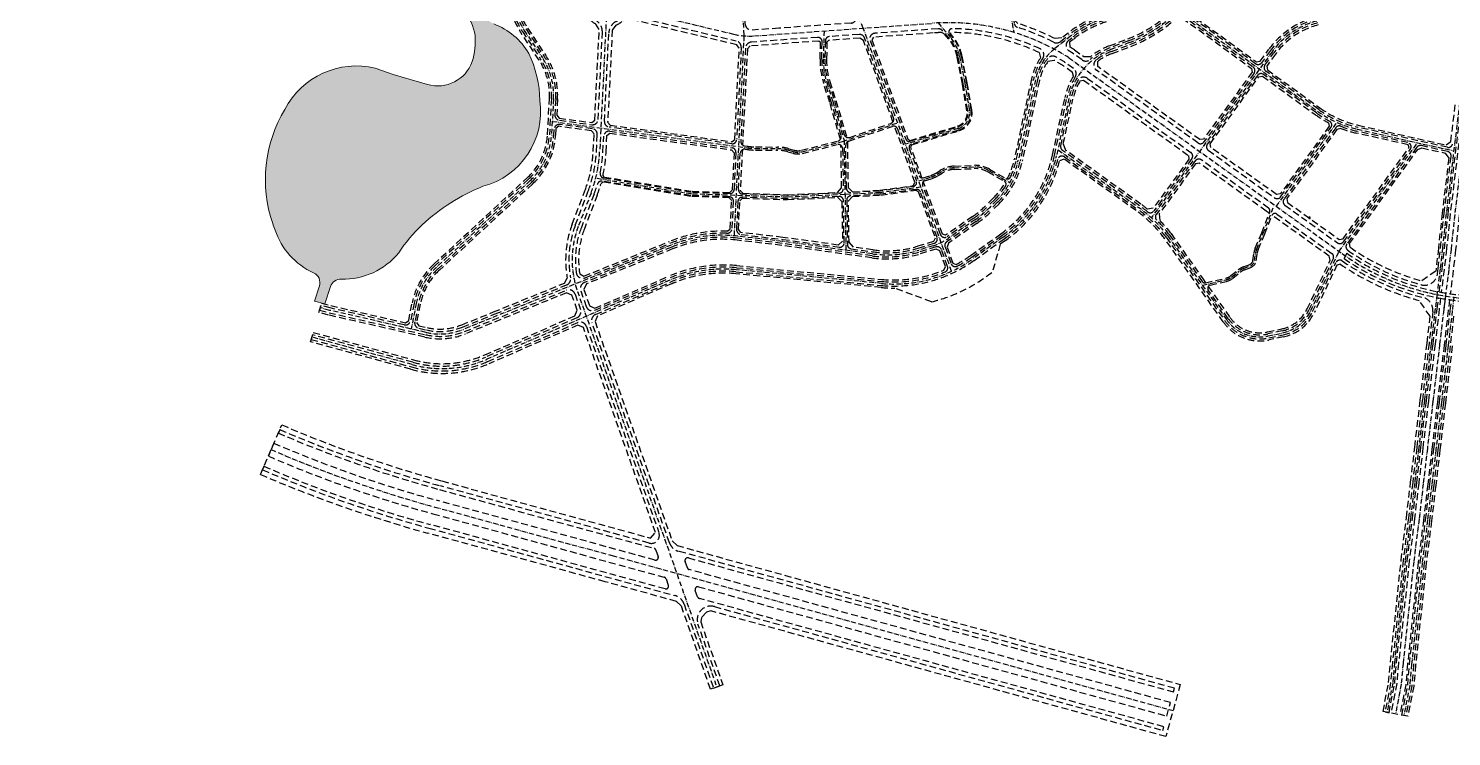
# Model space of a CAD drawing. Header units: metres. Extents: x 563371 to 571261, y 2062953 to 2068466.
# Drawn here: x 566803 to 569435, y 2062953 to 2064263 of the extents above; entities that cross this region are included whole.
import ezdxf

# ---------------------------------------------------------------- set-up
doc = ezdxf.new("R2010")
doc.units = ezdxf.units.M
doc.linetypes.add('ACAD_ISO10W100', pattern=[18.5, 12, -3, 0.5, -3])
doc.linetypes.add('HIDDEN', pattern=[0.375, 0.25, -0.125])
doc.layers.get('0').update_dxf_attribs({"linetype": 'CONTINUOUS'})
doc.layers.add('datMatNc', color=150, linetype='CONTINUOUS', lineweight=13)
for name, color, linetype in [('hacth sdd', 8, 'CONTINUOUS'), ('LogDg phu', 7, 'CONTINUOUS'), ('Luoi', 1, 'CONTINUOUS'), ('TimDg', 222, 'CONTINUOUS'), ('ViaHeSphu', 32, 'CONTINUOUS')]:
    doc.layers.add(name, color=color, linetype=linetype)

# ---------------------------------------------------------------- blocks, each defined once
blk = doc.blocks.new('A$C3A1F6BF5')
at = {"linetype": 'Continuous', "ltscale": 10}
h = blk.add_hatch(dxfattribs=at)
h.set_pattern_fill('ANGLE', color=1, scale=0.02, style=0)
h.set_pattern_definition([(0, (5779.488969955226, -3792.413134359585), (0, 0.1397), [0.1016, -0.0381]), (90, (5779.488969955226, -3792.413134359585), (-0.1397, 0), [0.1016, -0.0381])])
h.paths.add_polyline_path([(1.575739006136245, -7.138833098e-07), (1.575739006136245, 1.457161394760078), (1.134932063e-06, 1.457161394760078), (1.134932063e-06, -7.138833098e-07)])
h.paths.add_polyline_path([(0.7245893544835817, 0.7285803404383842, -1), (0.8511507865847271, 0.7285803404383842, -1)], flags=16)
at = {"color": 1}
blk.add_lwpolyline([(1.134932063e-06, 1.457161394760078), (1.134932063e-06, -7.138833098e-07), (1.575739006136245, -7.138833098e-07), (1.575739006136245, 1.457161394760078)], close=True, dxfattribs=at)
at = {"color": 1, "linetype": 'Continuous', "ltscale": 10}
blk.add_circle((0.7878700705341544, 0.7285803404383842), 0.0632807160505728, dxfattribs=at)

msp = doc.modelspace()

# ---------------------------------------------------------------- hatches: boundary and pattern name
at = {"layer": 'hacth sdd'}
h = msp.add_hatch(dxfattribs=at)
h.set_pattern_fill('DASH', color=152, scale=0.5, style=0)
h.set_pattern_definition([(0, (0, 0), (1.5875, 1.5875), [1.5875, -1.5875])])
edge = h.paths.add_edge_path()
edge.add_arc((567409.439482877, 2064045.328761848), 148.5659409522286, 76.35179976346518, 152.7003840690624, ccw=False)
edge.add_line((567444.4950569529, 2064189.699622957), (567477.867174167, 2064177.959347559))
edge.add_line((567477.867174167, 2064177.959347559), (567540.9713856919, 2064159.622732107))
edge.add_arc((567559.9020532921, 2064224.997179553), 68.06018332867325, 253.8504168210014, 340.1410020687476)
edge.add_arc((567488.9586473359, 2064240.859990865), 140.4736999447239, 343.8881606613551, 363.9045468873496)
edge.add_arc((567545.5678099853, 2064239.116065908), 84.30053637577922, 7.70980706688391, 42.30183227612697)
edge.add_line((567607.9172936274, 2064295.853375703), (567546.7788459896, 2064366.386800929))
edge.add_arc((567539.2224577861, 2064359.836915638), 10.00000000062251, 40.9187801760177, 71.1832918045184)
edge.add_line((567542.4478751541, 2064369.302468068), (567229.984379754, 2064475.775406866))
edge.add_line((567229.984379754, 2064475.775406866), (567235.4104146592, 2064484.491091808))
edge.add_line((567235.4104146592, 2064484.491091808), (567556.0925156688, 2064375.217636774))
edge.add_arc((567552.8670983035, 2064365.752084344), 9.999999999186048, 43.03295591236781, 71.18329181774891, ccw=False)
edge.add_line((567560.1767113288, 2064372.576273483), (567623.2950252508, 2064304.968175263))
edge.add_arc((567731.5390515508, 2064395.335912226), 141.0074363763486, 219.8568832772078, 241.3467075162383)
edge.add_arc((567619.0922438592, 2064152.8826137), 126.8974977788511, 30.486607752572297, 69.31085971670842, ccw=False)
edge.add_arc((567534.5939523826, 2064125.388527615), 214.521277917157, 1.1773634486812057, 25.35807071409431, ccw=False)
edge.add_arc((567606.9511447549, 2064109.880586047), 143.5074604831693, -75.14867476411041, 7.977189961455679, ccw=False)
edge.add_arc((567775.1970408432, 2063639.992963159), 356.312927559991, 111.6511517485188, 133.1763741897588)
edge.add_arc((567726.6457406215, 2063691.737588033), 285.3570613012404, 133.1763741899961, 146.7714060176707)
edge.add_arc((567385.2216758681, 2063931.842116379), 132.5291037827885, 268.3869494716492, 320.815577192592, ccw=False)
edge.add_arc((567380.9281455987, 2063779.373453702), 19.99999999942256, 88.38712393226747, 161.948496993472)
edge.add_line((567361.9125784466, 2063785.570889128), (567351.4476648566, 2063753.461435227))
edge.add_line((567351.4476648566, 2063753.461435227), (567332.1915393996, 2063758.920766538))
edge.add_line((567332.1915393996, 2063758.920766538), (567341.2538583825, 2063786.72664483))
edge.add_arc((567322.2382912299, 2063792.924080256), 19.9999999998844, 341.9484969925137, 425.6109726984901)
edge.add_arc((567385.2216758685, 2063931.842116379), 132.529103783184, 198.2797114627122, 245.6111914585301, ccw=False)
edge.add_arc((567491.7679007688, 2063983.816224028), 250.507816456058, 199.0395119997098, 201.9262143987718, ccw=False)
edge.add_arc((567491.767900788, 2063983.816224025), 250.507816473157, 148.8316699562525, 199.0395119975718, ccw=False)

# ---------------------------------------------------------------- linework, layer by layer
at = {"layer": 'datMatNc', "linetype": 'Continuous'}
msp.add_lwpolyline([(567663.9248170749, 2064271.596620125, -0.171042043311651), (567728.4458793751, 2064217.262403557, -0.105901495999473), (567749.0699404447, 2064129.79638696, -0.3794942581787468), (567643.733790257, 2063971.167110839, 0.09419864720225449), (567531.3911819159, 2063899.834463884, 0.05938919283771991), (567487.9471433682, 2063848.107764549, -0.2328389696996911), (567381.4910712022, 2063799.365530001, 0.3324685421918747), (567361.9125784466, 2063785.570889128), (567351.4476648566, 2063753.461435227), (567332.1915393996, 2063758.920766538), (567341.2538583825, 2063786.72664483, 0.38217525221227), (567330.4968915795, 2063811.139335409, -0.2095096838573932), (567259.3804408102, 2063890.273535593, -0.01259628148562091), (567254.9644064361, 2063902.095534008, -0.222646308129913), (567277.4207708054, 2064113.467579522, -0.3460298224271914), (567444.4950569529, 2064189.699622957), (567477.867174167, 2064177.959347559), (567540.9713856919, 2064159.622732107, 0.3953758625944973), (567623.9147974994, 2064201.876687911, 0.08756070964333275), (567629.1062907029, 2064250.425472286, 0.1520929217242332), (567607.9172936274, 2064295.853375703)], format="xyb", dxfattribs=at)
at = {"layer": 'LogDg phu', "linetype": 'HIDDEN', "ltscale": 50}
for points in [[(568124.5517702826, 2064500.136167859, 0.1126517687590185), (568237.7240264949, 2064496.150805216, -0.3574725224627673), (568251.0943570317, 2064488.89032931), (568268.757047024, 2064445.513200258), (568277.7016103847, 2064423.546587053), (568292.0362701783, 2064388.342640878), (568333.2946570241, 2064287.017736718, -0.5100164278055593), (568324.7421341796, 2064273.271676078), (568213.0306860502, 2064265.330143473), (568190.8209022736, 2064263.751256753), (568141.5342059807, 2064260.24748062, -0.4161700683870292), (568128.7080716714, 2064271.446264145), (568124.2635228494, 2064340.47843208), (568122.8494265091, 2064362.44199688), (568114.5150718996, 2064491.890134383, -0.5125818653976186), (568124.5517702927, 2064500.136167857)], [(567696.1910948097, 2064314.0871428, 0.1182637780138155), (567716.7542810475, 2064257.526784261), (567750.3159753281, 2064206.760376808, -0.1612753014736324), (567770.1933281597, 2064133.32452829), (567766.4742240764, 2064066.327757155, -0.194580537959424), (567727.8392411614, 2063984.222129992), (567555.2530941562, 2063824.526090134, 0.1582410904385305), (567516.34570712, 2063755.016573679), (567509.8900405753, 2063722.572374841, -0.4225308079342701), (567497.853923874, 2063714.77533935), (567361.3205208088, 2063745.985010838), (567344.0987715119, 2063750.86757329), (567341.6439210448, 2063742.208837289), (567359.0888402696, 2063737.263003613), (567537.361360447, 2063696.512339929, 0.1537583307204638), (567609.5273392772, 2063702.327144399), (567798.1196230582, 2063778.865018591, -0.4281684414986346), (567813.9527725921, 2063771.726391516), (567824.0354738234, 2063743.051645125, -0.3938343611780596), (567817.4783727478, 2063728.057018126), (567649.032920091, 2063655.20621789, -0.1703429515990829), (567513.9603407057, 2063645.633880425), (567328.6197230186, 2063696.26995266), (567326.164760257, 2063687.610820569), (567511.5884200135, 2063636.952060786, 0.170342951599138), (567652.605513895, 2063646.945674717), (567818.924954908, 2063718.876998369, -0.4348907271138535), (567835.0089727953, 2063711.843510239), (567969.1340523793, 2063330.397848662, -0.6050621372813725), (567951.0168417208, 2063310.956080458), (567565.3303013468, 2063416.709160621, -0.03490033887283163), (567268.04639786, 2063520.997053915), (567265.2743647915, 2063514.569314603, 0.03490033887283052), (567563.4792626943, 2063409.95833431), (567960.1614114727, 2063301.190320164, -0.2460576781075077), (567963.5561408213, 2063298.026871958), (567967.7929389375, 2063285.977609693, -0.6050621372693946), (567961.7538687177, 2063279.497020292), (567558.0583639924, 2063390.188057194, -0.03490033887282985), (567257.1562673482, 2063495.745221163), (567246.8601441119, 2063471.870761037, 0.03490033887283074), (567551.1830776422, 2063365.11355944), (567978.9243745574, 2063247.829301561, -0.2460576781158902), (567982.319103906, 2063244.665853355), (567986.5559020215, 2063232.61659109, -0.6050621372788754), (567980.5168318019, 2063226.136001689), (567545.762178943, 2063345.343282324, -0.03490033887283008), (567238.7420466623, 2063453.046667599), (567235.9700136014, 2063446.618928284, 0.03490033887282785), (567543.9111402464, 2063338.592456024), (567998.6870334884, 2063213.895463883, -0.2460576781071912), (568015.6606802309, 2063198.078222855), (568070.3015161109, 2063042.682156317), (568081.622075593, 2063046.662725752), (568041.3920435647, 2063161.075117751, -0.6057441523198289), (568071.6355140297, 2063193.464819038), (568900.9138219346, 2062964.300382817), (568902.7783339669, 2062971.04750034), (568043.9979620167, 2063208.364596303, -0.2455284343507681), (568040.612856542, 2063211.525395365), (568036.3701837681, 2063223.591364891, -0.6057441523229545), (568042.4188778611, 2063230.069305149), (568908.2386906336, 2062990.806915945), (568915.1640210404, 2063015.867638176), (568025.2089825905, 2063261.799604206, -0.2455284343526483), (568021.8238771157, 2063264.960403269), (568017.5812043423, 2063277.026372794, -0.6057441523146813), (568023.6298984354, 2063283.504313051), (568920.6243777071, 2063035.627053781), (568922.4888897225, 2063042.374171243), (568005.385177357, 2063295.808456341, -0.2455284343791106), (567988.4596499801, 2063311.612451652), (567845.2419260679, 2063718.917182554, -0.3938343611961237), (567851.7990271447, 2063733.911809552), (567990.7109015343, 2063793.989662948, -0.1264325150687229), (568111.61933005, 2063813.130657695), (568380.4521574876, 2063787.736042232, 0.1809899403731771), (568552.1710605883, 2063834.138552459), (568607.9078633706, 2063874.100076154, 0.180157265113955), (568706.7812416861, 2064021.043700236, -0.5324125615979733), (568719.2208880085, 2064025.676720032), (568853.8378658354, 2063929.174354136, -0.07609592180868054), (568907.1382890356, 2063877.090430141), (569015.8432554407, 2063722.312854559, 0.301474966895483), (569096.9135253604, 2063690.598903374), (569123.6060152423, 2063696.364418109, 0.2325209985305559), (569178.0866007659, 2063739.496067874), (569221.1601613133, 2063829.996708547, -0.4620198372561166), (569232.9314739243, 2063833.140310816, 0.08968613654491049), (569382.3472011879, 2063765.382318007, -0.3765396804222741), (569400.3198604889, 2063739.319260946), (569393.4576937751, 2063680.702959771), (569380.9839878546, 2063575.176228256, 0.0002467480823824017), (569380.981662551, 2063575.156472697), (569370.789370989, 2063488.194170894), (569363.1216981724, 2063422.952302321), (569355.3521527672, 2063357.505686955), (569345.5310414996, 2063278.694128874), (569325.7979322423, 2063090.013712004), (569322.4173810559, 2063052.404004164), (569312.066731716, 2062998.441855571), (569319.432454769, 2062997.02901308), (569329.85371109, 2063051.359264609), (569333.2629284114, 2063089.287892322), (569352.9826456434, 2063277.840259786), (569362.7972846008, 2063356.599879464), (569370.5699183026, 2063422.072509036), (569378.2383831625, 2063487.321120132), (569388.4306748357, 2063574.28342288, -0.0002467480828625731), (569388.4321347058, 2063574.295825801), (569400.9063334236, 2063679.82672635), (569408.4700225638, 2063744.435398675), (569410.9968749596, 2063764.719406088, -0.1050355789255429), (569236.269660452, 2063837.519059696), (569241.5186790989, 2063847.263829314, 0.1053410633673267), (569412.3593170285, 2063775.656247934), (569417.6295446265, 2063817.962373864), (569421.945191527, 2063855.682891758), (569428.7628197159, 2063920.171462036), (569453.7132098115, 2064125.975693408)], [(568949.2288588207, 2064326.158104202, -0.1457533219696797), (568837.6651394179, 2064240.62202667), (568803.6509098707, 2064227.63861094, 0.08447603776881904), (568766.4501346237, 2064205.682420639, -0.3435576880028408), (568751.7120493386, 2064205.094176408), (568733.5528712055, 2064218.111878047, 0.003912658851236044), (568727.9067618423, 2064221.652925331, -0.5213093364493537), (568726.7786343528, 2064241.29626776), (568732.755632327, 2064246.003082901, -0.0909604640198081), (568795.3853137934, 2064279.059342798)], [(569185.1639867027, 2064280.721517664, 0.1724374959165747), (569100.2030562342, 2064222.51570051), (569083.7103994035, 2064199.830434565, -0.4140978089252726), (569072.5379859757, 2064198.062218053), (568942.6388492968, 2064292.423120673, -0.4401300685051574)], [(568511.4759443915, 2064262.913659899, 0.6465788739183198), (568506.8129644439, 2064253.013856171), (568510.808303143, 2064248.344249068, -0.1301349856154875), (568528.1360109157, 2064212.374356053), (568537.7471823532, 2064162.428515312), (568546.2425284383, 2064112.376009976, -0.3787678443396496), (568523.1645900165, 2064075.237966441), (568435.9820947133, 2064049.160510827, 0.4311717797736183), (568432.0615615245, 2064041.36495262), (568450.5055067429, 2063990.552702254, 0.4019812738543643), (568457.9543606964, 2063986.879076333), (568471.6761012857, 2063991.217853398, 0.0620029223094082), (568482.2304594732, 2063996.059542572), (568489.5689091698, 2064000.598706115, -0.1290751188773424), (568515.3043351342, 2064008.481099589), (568551.9515164089, 2064009.965487956, -0.1407863282307021), (568580.3844898172, 2064003.030019128), (568610.9246350947, 2063985.585011083, 0.4376639291355856), (568619.3301901944, 2063988.241538043, 0.0575786166144532), (568630.0360716883, 2064020.060965636), (568661.717582733, 2064169.044949098, -0.1030726165613599), (568678.7808175918, 2064207.778546405, 0.4701150434846121), (568674.0557555462, 2064225.645367065, 0.1043802240814016), (568511.4759444033, 2064262.913659586)], [(569436.9677738571, 2064050.167334809, -0.4438603198259444), (569427.2738861659, 2064043.324363565), (569261.7410937245, 2064080.478796261, -0.1022142178291046), (569189.3809922242, 2064113.185506657), (569091.5510243836, 2064184.250829374, -0.4143293252986232), (569089.7821088925, 2064195.427659271), (569106.26930417, 2064218.105412976, -0.1724374959162263), (569187.0857990041, 2064273.471921976)], [(568276.6066746162, 2064162.461546236, -0.0840475178965197), (568270.2014613365, 2064206.734075518), (568270.9673559279, 2064238.612430619, 0.442317578049204), (568262.4023779393, 2064246.784440786), (568140.3553311349, 2064238.108153639, 0.3793276370500764), (568129.2210111363, 2064226.733181131), (568120.6638802703, 2064054.312224518, 0.3893017981720512), (568127.574269276, 2064045.98888302), (568132.4066558216, 2064045.330622122, 0.0313210640641946), (568147.6359501082, 2064044.220523082), (568188.7038734242, 2064043.803997761, -0.0673851097983944), (568209.4142413168, 2064040.785929229), (568218.8884708363, 2064038.069002846, 0.1331544665534083), (568233.0171336964, 2064037.863783612), (568300.330987911, 2064055.06815037, 0.4238765176455111), (568306.031532165, 2064065.053713084), (568287.9171445635, 2064127.319574756), (568276.606674619, 2064162.461546227)], [(568282.3181430944, 2064164.299786651), (568293.6546028862, 2064129.07706394), (568311.6835634729, 2064067.104846569, 0.4272525342070967), (568321.9378945972, 2064061.764552605), (568398.0724468968, 2064087.6230492, 0.4203117511887166), (568403.019581475, 2064097.92765677), (568349.3857123198, 2064245.686585532, 0.3351596801616457), (568339.2766975646, 2064252.249412604), (568284.4463769599, 2064248.351541919, 0.3866571623602379), (568277.0159707619, 2064240.563829443), (568276.1997304067, 2064206.589963887, 0.0840475178965197), (568282.3181430919, 2064164.299786659)], [(568324.4479943563, 2063959.548174568, -0.424705826430566), (568316.0308649922, 2063967.404332526), (568314.7066022978, 2064047.106897874, -0.325847294647486), (568320.1327069551, 2064054.814807895), (568400.4348835687, 2064082.08880502, -0.408141556476839), (568410.5276008084, 2064077.243396778), (568445.310809231, 2063981.417201571, -0.4771652322379742), (568438.892456551, 2063970.763806326), (568378.6136010257, 2063962.383785308), (568324.4479943559, 2063959.548174568)], [(569230.1180939472, 2064082.363687031, 0.3424490581265975), (569220.7055788786, 2064079.60607015), (569125.0776700809, 2063947.323367758, 0.4153791427166592), (569126.8999914934, 2063936.134609361), (569223.8670612233, 2063866.622191285, 0.4130489418978068), (569235.0114001527, 2063868.437278066), (569358.7387076301, 2064039.590059701, 0.538516541389442), (569354.0074152825, 2064052.08268589), (569260.0985582676, 2064073.160867779, -0.0385370539073484), (569230.1180939425, 2064082.363687032)], [(568207.7602851139, 2064035.018396924), (568217.2345146327, 2064032.301470542, 0.1331544665534083), (568234.5028803506, 2064032.050647033), (568298.8294498478, 2064048.49151061, -0.4844156622562151), (568308.8093413753, 2064040.873563954), (568310.0435744745, 2063966.589553178, -0.4057182846568005), (568302.4101918958, 2063958.465005428), (568206.7982236143, 2063954.092006663), (568123.9681266978, 2063956.833050224, -0.4190570447917587), (568116.242554861, 2063965.225219716), (568119.5693519267, 2064032.258147233, -0.4395720228862801), (568128.6392947098, 2064039.788396101), (568131.5968231522, 2064039.385525736, 0.0313210640595202), (568147.5750991225, 2064038.22083166), (568188.6430224442, 2064037.804306338, -0.0673851097983944), (568207.7602851196, 2064035.018396923)], [(569243.0507969115, 2063852.900874719, 0.0860700581588942), (569378.8172428879, 2063789.059229084, 0.4570166868971705), (569408.9845863845, 2063809.236710251), (569410.1824259579, 2063818.852225122), (569414.4901409392, 2063856.5034148), (569421.3104221321, 2063921.017080085), (569434.1252494107, 2064026.720664999, 0.3851755412503294), (569427.935437368, 2064035.489274516), (569378.95662975, 2064046.482744658, 0.2999535241875202), (569370.7212617557, 2064043.363790085), (569241.15871282, 2063864.139081341, 0.418515893263252), (569243.05079693, 2063852.900874716)], [(568577.5889545593, 2063934.304952837, -0.0435897552003494), (568551.3873464074, 2063912.398160274), (568502.0721439103, 2063877.986877154, -0.4929103525564357), (568489.9742885007, 2063881.817960495), (568456.6525122783, 2063973.617974864, -0.4265525776257674), (568460.4835471881, 2063981.386000282), (568473.4850108064, 2063985.497027727, 0.0620029223342549), (568485.3867338703, 2063990.956804882), (568492.7251835667, 2063995.495968425, -0.1290751188773424), (568515.5471650825, 2064002.486015468), (568552.194346357, 2064003.970403835, -0.1407863282307021), (568577.4084925872, 2063997.820082422), (568608.1858091869, 2063980.239598413, -0.4286539042147809), (568610.2675700311, 2063971.801801232, -0.05487407754108401), (568590.2010299384, 2063946.868858466), (568577.5889545499, 2063934.304952828)]]:
    msp.add_lwpolyline(points, format="xyb", dxfattribs=at)
at = {"layer": 'LogDg phu', "linetype": 'HIDDEN', "ltscale": 50, "elevation": 3.0256135e-09}
for points in [[(568632.045941452, 2064265.417708299, -0.042595638389307), (568699.0498481558, 2064237.924233227, 0.2934049785635131), (568711.9569434614, 2064239.170708615), (568728.1155109014, 2064251.895389169, -0.0909604640198153), (568793.1386833797, 2064286.214945623), (568803.1518393521, 2064289.358756326, 0.4688040093822401), (568847.6981588525, 2064397.787160389), (568815.6253651937, 2064458.361850537, 0.3306905127239666), (568807.0158454922, 2064462.468891826), (568605.064677256, 2064422.868325369, 0.4142135623665339), (568598.7535858435, 2064413.478430524), (568626.5919695662, 2064271.510912983, 0.2748552457491418), (568632.0459413478, 2064265.417707972)], [(567704.1398282414, 2064314.99137553, 0.1182637780474158), (567723.4277781249, 2064261.938636112), (567756.9894724038, 2064211.172228662, -0.1612753014692465), (567778.1810303831, 2064132.881117429), (567776.5692277516, 2064103.845745043, 0.3909915685067091), (567785.2041344199, 2064093.382987489), (567845.1462302014, 2064085.217759526, 0.4395720229050724), (567856.4836586801, 2064094.630570609), (567864.4845912796, 2064255.844472274, 0.2679491924267486), (567853.0731420203, 2064278.088096655, -0.1548451714326683), (567838.8209505696, 2064295.343831903, 0.2424061696295776), (567821.4886795743, 2064310.303308185), (567715.274800479, 2064335.892093392, 0.5207633259302888), (567702.9967207868, 2064325.039957354), (567704.1398282432, 2064314.991375518)], [(567897.392733067, 2064281.232862844, -0.2424061696268835), (567919.6359907895, 2064286.657900571), (568112.1008081929, 2064240.289752506, -0.3604943507620905), (568121.2754615536, 2064228.028718863), (568112.8133461332, 2064057.52226525, -0.4395720228857356), (568103.7434033502, 2064049.992016383), (567876.9704694008, 2064080.882706431, -0.3893017981580232), (567868.3324831435, 2064091.286883304), (567876.469840121, 2064255.249652795, -0.2679491924593307), (567890.0276592788, 2064276.254069944, 0.0602861032955903), (567897.3927330703, 2064281.232862847)], [(568522.2441079551, 2064211.240566169, 0.1301349856154875), (568506.249300782, 2064244.443544327), (568493.6577533145, 2064259.160088762, 0.237845581189893), (568485.3503086764, 2064262.633740847), (568368.3149143117, 2064254.313730536, 0.4979481703326025), (568359.6241142949, 2064240.926904304), (568425.9097777548, 2064058.312843832, 0.3974562860066725), (568433.2691334289, 2064054.611685121), (568521.4451787726, 2064080.986324901, 0.3787678443396496), (568540.3271283921, 2064111.371996882), (568531.8428176469, 2064161.359484689), (568522.2441079568, 2064211.24056616)], [(568520.898633275, 2063823.457079019, 0.0322210185015496), (568547.8009537341, 2063840.233810131), (568603.5377564866, 2063880.195333804, 0.1860575808969772), (568700.7398943529, 2064028.277981013), (568723.7228082968, 2064134.564808925, -0.0818519488972204), (568739.1102959503, 2064173.508245747, 0.3903029112300446), (568735.8070578022, 2064189.427011235), (568721.2241684633, 2064199.880992193, 0.0128941374379032), (568703.3699176015, 2064210.601391388, 0.3678833484199249), (568688.096613944, 2064207.662798274, 0.1170693051746183), (568669.053549636, 2064167.484952432), (568637.3720385903, 2064018.500968965, -0.1454585870040601), (568595.4941741887, 2063941.555420413), (568582.8820988097, 2063928.991514784, -0.0435897552003494), (568555.6791553143, 2063906.247519958), (568501.2156555861, 2063868.24384535, 0.3396651691611839), (568498.2736591777, 2063858.953562682), (568509.59124439, 2063827.774117799, 0.457346926437808), (568520.8986335958, 2063823.457078422)], [(567606.1428967415, 2063710.666541783), (567666.2524937718, 2063735.061287331), (567798.3467117861, 2063788.670111813, 0.3559510431066859), (567805.63462334, 2063801.968336056, -0.1373555889736995), (567814.4464194839, 2063899.173747891), (567837.9147240459, 2063960.884111685, 0.0786159736822154), (567853.5501365128, 2064035.521891922), (567855.1154982419, 2064067.062974004, 0.3893017981580232), (567846.4775119846, 2064077.467150877), (567786.3744697592, 2064085.654302737, 0.4378232372372239), (567775.0401208692, 2064076.300072335), (567774.4619263001, 2064065.8843463, -0.1945805379506044), (567733.2725643489, 2063978.350247914), (567560.6864173368, 2063818.654208049, 0.1582410904113171), (567524.1918915194, 2063753.455359288), (567517.5814736389, 2063720.23342773, 0.405944946066114), (567525.1608179356, 2063708.533356261), (567539.3667227975, 2063705.286080402, 0.1537597788545987), (567606.1433053197, 2063710.666707601)], [(567865.5353853543, 2064034.927072448), (567866.9643227054, 2064063.719286698, -0.4395720229050725), (567878.3017511843, 2064073.132097782), (568104.7338018437, 2064042.287842376, -0.3893017981769269), (568111.6441908494, 2064033.964500878), (568108.2327482417, 2063965.226017431, -0.4093866115814054), (568099.9779882899, 2063957.626940571), (568028.5002333381, 2063959.99230832), (567867.1233838946, 2063986.439118475, -0.4262106579064314), (567860.5818165325, 2063995.948434233, 0.0384278910925217), (567865.5353853551, 2064034.927072465)], [(568410.9328797712, 2064076.126871227, 0.0042650892808871), (568410.8733051176, 2064076.286731729)], [(568889.6298153168, 2063908.629964487, -0.0354552174816188), (568913.2057316581, 2063881.500759337), (568973.9388915754, 2063795.026961863, 0.3051319390881512), (568980.1941197623, 2063792.628155641), (569017.2722796475, 2063801.158346553, 0.1138332497949434), (569026.9732299829, 2063805.87817574), (569040.311370761, 2063816.653332897, -0.0794672346138348), (569050.1746314709, 2063822.31252268), (569061.9242945436, 2063826.766065213, 0.2758400354362716), (569067.656246027, 2063833.998111644), (569069.4311776258, 2063847.376209895, -0.0672301040230232), (569071.9661562814, 2063856.674420494), (569084.0937333517, 2063885.325247934), (569098.7827131136, 2063923.712434618, 0.3409344584903001), (569096.6747201444, 2063930.733169244), (568972.0960170651, 2064020.039434928, 0.4122597692493212), (568960.9643438472, 2064018.241819031), (568888.8108119606, 2063918.996313812, 0.3692690023197099), (568889.6298153261, 2063908.629964477)], [(567855.3886202185, 2063975.181592945, -0.0191372391269328), (567849.1310181736, 2063956.618581701), (567825.6627136121, 2063894.908217909, 0.1265448261712807), (567816.2812840547, 2063811.236485255, 0.4880689339657696), (567832.6763052465, 2063801.792946884), (567990.2321437331, 2063865.73505895, -0.1053407252746838), (568094.3529449073, 2063884.211253531, 0.4097385502501666), (568104.6834433697, 2063893.709693622), (568107.1420972617, 2063943.250066796, 0.4190570447673184), (568099.4165254248, 2063951.642236288), (568027.9133841614, 2063954.008444131), (567864.3554992151, 2063980.812687413, 0.3782212791646062), (567855.3886202236, 2063975.181592963)], [(568302.04480061, 2063952.442021224), (568206.836127159, 2063948.087467931), (568123.406663833, 2063950.848345943, 0.4093866115866714), (568115.151903881, 2063943.249269082), (568112.624995299, 2063892.333605624, 0.3948708746189881), (568121.4545347166, 2063881.905216804), (568197.9730260044, 2063872.983049481), (568302.6107079451, 2063858.514314998, 0.460078214313185), (568311.7053749015, 2063866.571817167), (568310.409210007, 2063944.583277705, 0.4227601802080071), (568302.0448006097, 2063952.442021224)], [(568364.4139306172, 2063849.968498592, 0.1089738402766571), (568448.6861715725, 2063856.698212802), (568478.3416211476, 2063865.767154338, 0.4293539329976742), (568483.5220164828, 2063876.147021754), (568452.9859155854, 2063960.272624256, 0.3539446748079138), (568444.3644164478, 2063965.466820174), (568379.1845794882, 2063956.405460285), (568323.9772413133, 2063953.515314108, 0.4037985687268275), (568316.3965787013, 2063945.39335192), (568317.7612864468, 2063863.25654572, 0.3697896320854237), (568324.6644114667, 2063855.464847783), (568364.41393062, 2063849.968498592)], [(569122.022550159, 2063703.695355179), (569095.3300602771, 2063697.929840444, -0.3014749668627153), (569021.98076845, 2063726.623415319), (568985.106617433, 2063779.125999927, -0.5324121187277933), (568988.6714100525, 2063788.421703376), (569018.6174974315, 2063795.311091718, 0.1138332497940155), (569030.7436853505, 2063801.2108782), (569044.0818261286, 2063811.986035358, -0.0794672346138378), (569052.3012100534, 2063816.702026843), (569064.0508731258, 2063821.155569377, 0.2758400354340507), (569073.6041255986, 2063833.208980095), (569075.3790571974, 2063846.587078345, -0.0672301040233837), (569077.4915394104, 2063854.335587179), (569089.66, 2063883.083), (569102.6993145108, 2063917.15906304, -0.491497207291593), (569111.798820618, 2063919.891212298), (569213.6089529281, 2063846.90696619, -0.3630639498618398), (569216.1715092638, 2063836.967005304), (569171.3145084907, 2063742.719228779, -0.2325209985519993), (569122.0225501616, 2063703.695355179)], [(568498.3825028468, 2063812.786145892, 0.4014530278472636), (568502.8464538773, 2063822.909054527), (568491.5508249939, 2063854.028010698, 0.3992335654791629), (568481.6913685104, 2063858.948678787), (568450.879481486, 2063849.526086784, -0.1089738402766571), (568363.3866453372, 2063842.539186043), (568197.024962574, 2063865.542782563), (568114.1745066509, 2063875.203266165, 0.1260630180271402), (567993.0525125235, 2063858.785561135), (567831.2656694563, 2063793.126347555, 0.4003950387642123), (567824.4577000267, 2063778.026581611), (567834.7672225076, 2063748.706765843, 0.4348907271224399), (567850.8512403951, 2063741.673277714), (567987.7337400307, 2063800.873448925, -0.1262595102510421), (568112.3246587549, 2063820.597418132), (568381.1574861804, 2063795.20280267, 0.1221367043776921), (568498.3825030389, 2063812.786145401)]]:
    msp.add_lwpolyline(points, format="xyb", dxfattribs=at)
for points in [[(569069.891497424, 2064180.822856226), (568977.151804284, 2064053.261564892, -0.4122597692424821), (568966.020131066, 2064051.463948995), (568778.3624494039, 2064185.989404485, -0.5115488348277424), (568778.301100034, 2064205.450899518, -0.0660016897043883), (568806.3254820129, 2064220.631709781), (568840.3397115581, 2064233.615125509, 0.1002452261967822), (568925.4498403468, 2064287.505077613, -0.3629103004775515), (568935.6877412611, 2064288.202566479), (569068.1225819325, 2064191.999686123, -0.4143293252740554)], [(569184.9731025666, 2064107.117516152), (569087.1356203322, 2064178.18829745, 0.4140978089437568), (569075.9632069042, 2064176.420080937), (568983.3102985057, 2064048.978159996, 0.4161700584752116), (568985.1199542065, 2064037.771930714), (569107.8004427757, 2063949.826430917, 0.4130489418978068), (569118.9447817049, 2063951.641517697), (569211.9156427264, 2064080.24870878, 0.4552036364694024), (569209.1834703941, 2064092.001577058, -0.035063652220193)], [(568858.2075615467, 2063935.269906564), (568715.3725374299, 2064037.663512352, -0.2989019263709473), (568712.2142629268, 2064045.856236311), (568731.0533863537, 2064132.979682635, -0.07586120291288799), (568744.090461872, 2064167.159922485, -0.4456527829634004), (568761.5206326348, 2064170.993817688), (568952.9961939236, 2064033.731453209, -0.4161700584855515), (568954.8058496243, 2064022.525223927), (568884.2801388293, 2063925.518748763, -0.4335265103738731), (568872.691819069, 2063924.074103983, 0.0180421484379441)], [(569447.8258521208, 2063770.417211109, -0.0201720949184064), (569412.3593170287, 2063775.656247934, -0.1053410633673541), (569241.518679099, 2063847.263829314), (569236.2696604521, 2063837.519059696, 0.1050355789255422), (569410.9968749597, 2063764.719406087, 0.0197907375001901), (569446.658551111, 2063759.479322448), (569621.880584724, 2063740.779474393), (569623.0478857296, 2063751.717363054)]]:
    msp.add_lwpolyline(points, format="xyb", close=True, dxfattribs=at)
msp.add_lwpolyline([(569438.9010194325, 2063730.886372376), (569432.4885655333, 2063676.111496641), (569420.0127350198, 2063570.566791208), (569409.8221948065, 2063483.61938513), (569402.1503716793, 2063418.342185713), (569394.3646435754, 2063352.759255697), (569384.5774472128, 2063274.219854852), (569364.9145121682, 2063086.210416869), (569361.383750435, 2063046.929568893), (569350.6631205139, 2062991.038560916), (569343.2973974607, 2062992.451403407), (569353.9474204008, 2063047.974308449), (569357.4495159991, 2063086.936236551), (569377.1258430689, 2063275.073723941), (569386.9195117418, 2063353.665063189), (569394.7021515397, 2063419.221978919), (569402.3731826055, 2063484.49243566), (569412.5645881685, 2063571.447193663), (569425.0399258848, 2063676.987730063), (569432.5947473458, 2063741.520655095), (569435.0057839788, 2063760.874965231)], dxfattribs=at)
at = {"layer": 'TimDg', "linetype": 'ACAD_ISO10W100', "ltscale": 0.75, "elevation": 3.0256135e-09}
for points in [[(568505.9896504824, 2064819.931518354), (568512.0625900389, 2064739.236196856, 0.0679081945091652), (568519.1321051465, 2064706.185588583), (568555.6303352861, 2064605.048214102, -0.0381934236663908), (568560.7162909776, 2064586.670079719), (568625.5757965365, 2064255.905798109)], [(568510.3495453928, 2063813.961701327), (568347.0552813385, 2064263.830150309), (568225.8136162782, 2064561.582947539, -0.0734979805268285), (568211.9146652934, 2064618.389794492), (568203.2620039929, 2064710.936436331, 0.1560987163167979), (568196.0918074201, 2064727.75832317), (568193.0832087187, 2064731.240113768)], [(566803.1554961894, 2064656.081977068), (567685.0255780105, 2064355.581916561, 0.0230043455598889), (567707.1069396714, 2064349.174598789), (568107.6248733317, 2064252.68280823, 0.0769972865294169), (568145.7657517053, 2064249.520539343), (568475.0604647789, 2064272.929999566, -0.1609279775912595), (568727.3868973779, 2064208.997598203), (569232.8136818934, 2063846.674202743, 0.1296282518077459), (569447.2422016178, 2063764.948266778), (569685.3651785232, 2063739.535575265)], [(567875.4303547401, 2064536.331976281), (567878.104649222, 2064409.235186033), (567859.5427609335, 2064035.224482185, -0.0786159736723757), (567843.5228711085, 2063958.75134669), (567820.0545665488, 2063897.040982902, 0.1772023395655189), (567818.5340301701, 2063776.785366473), (568075.9617958516, 2063044.672441034)], [(569016.6601467041, 2064412.793872978), (568952.2650847611, 2064323.957233456, -0.1457533219444159), (568839.0024254879, 2064237.11857609), (568804.9881959426, 2064224.135160361, 0.2535328776076914), (568727.3880973246, 2064133.772245777), (568704.4051833819, 2064027.485417871, -0.1860575808702756), (568605.7228099433, 2063877.147704989), (568549.9860071612, 2063837.186181295, -0.1809899403731052), (568380.8048218403, 2063791.46942245), (568111.9719944025, 2063816.864037913, 0.1262595102391276), (567989.2223207826, 2063797.431555936), (567650.8192169928, 2063651.075946304, -0.170342951608247), (567512.7743803526, 2063641.292970607), (567327.3922416337, 2063691.9403866)], [(568929.787492989, 2064297.123582965), (569187.1770473954, 2064110.151511404, 0.1022142178427706), (569260.9198260024, 2064076.819832019), (569438.8819935293, 2064036.875581207)], [(568274.4500835371, 2064258.668669052), (568273.2005958714, 2064206.6620197, 0.0840475179058245), (568279.4624088567, 2064163.380666439), (568290.7858737247, 2064128.198319348), (568311.5444135903, 2064056.843526677), (568314.9322729189, 2063852.940569903)], [(568485.3099412222, 2064273.531259812), (568508.5288019626, 2064246.393896698, -0.1301349856419403), (568525.1900594361, 2064211.807461107), (568534.795, 2064161.894), (568543.2848284153, 2064111.874003428, -0.3787678443040013), (568522.3048843951, 2064078.112145672), (568425.0291292712, 2064049.015660445)], [(569186.1248928537, 2064277.09671982, 0.1724374959079395), (569103.2361802035, 2064220.310556744), (568879.7496144152, 2063912.909982544)], [(568974.1756524285, 2063788.16518113), (569017.9448885394, 2063798.234719136, 0.1138332497949317), (569028.8584576667, 2063803.54452697), (569042.1965984447, 2063814.319684127, -0.0794672346138362), (569051.2379207622, 2063819.507274761), (569062.9875838346, 2063823.960817295, 0.2758400354387039), (569070.6301858128, 2063833.603545869), (569072.4051174115, 2063846.98164412, -0.0672301040224422), (569074.7288478459, 2063855.505003835), (569086.8768666759, 2063884.204123967), (569107.0219875277, 2063936.850020922)], [(569407.9876992546, 2063770.898961431), (569404.7470712085, 2063744.885204782), (569397.1820135993, 2063680.26484306), (569384.7080612801, 2063574.736027028, 0.0002467480823377), (569384.7061686895, 2063574.719947756), (569374.5138770757, 2063487.757645513), (569366.845808237, 2063422.512405676), (569359.074718684, 2063357.052783209), (569349.2568435716, 2063278.26719433), (569329.5304303268, 2063089.650802163), (569326.135546073, 2063051.881634387), (569315.7495932425, 2062997.735434325)], [(569423.6615751322, 2063768.09722928), (569420.532384955, 2063742.978026885), (569412.9731296542, 2063678.407228206), (569400.4981326046, 2063572.869573824, 0.000246748080457), (569400.4980749165, 2063572.869083712), (569390.305782884, 2063485.906777896), (569382.6360349196, 2063420.647243965), (569374.8583981714, 2063355.132471326), (569365.0542443562, 2063276.456991863), (569345.3562222052, 2063088.112064437), (569341.9005657454, 2063049.666786529), (569331.3649261148, 2062994.740208244)], [(569422.9812577472, 2063762.636062294), (569420.5323849547, 2063742.978026885), (569412.9731296541, 2063678.407228206), (569400.4981326045, 2063572.869573824, 0.000246748080457), (569400.4980749165, 2063572.869083712), (569390.305782884, 2063485.906777896), (569382.6360349195, 2063420.647243965), (569374.8583981711, 2063355.132471326), (569365.0542443561, 2063276.456991863), (569345.3562222051, 2063088.112064437), (569341.9005657453, 2063049.666786529), (569331.3649261146, 2062994.740208244)]]:
    msp.add_lwpolyline(points, format="xyb", dxfattribs=at)
at = {"layer": 'TimDg', "linetype": 'ACAD_ISO10W100', "ltscale": 0.75}
for points in [[(567660.4823195109, 2064663.377242719), (567700.1654615264, 2064314.539259159, 0.1182637780138519), (567720.0910295862, 2064259.732710187), (567753.6527238667, 2064208.966302734, -0.1612753014732871), (567774.1871792714, 2064133.102822859), (567770.4680751881, 2064066.106051725, -0.1945805379595189), (567730.5559027551, 2063981.286188953), (567557.9697557499, 2063821.590149095, 0.1582410904384785), (567520.2687993197, 2063754.235966483), (567510.904921454, 2063707.175990063)], [(568794.2619985866, 2064282.637144211, 0.0909604640247704), (568730.4355716128, 2064248.949236034), (568701.330172565, 2064226.02907887, 0.1753141640811473), (568665.3855661838, 2064168.264950762), (568633.7040551405, 2064019.280967306, -0.1454585870132126), (568592.8476020636, 2063944.21213944), (568580.2355266748, 2063931.648233801, -0.0435897551783922), (568553.533250861, 2063909.322840116), (568503.9901883842, 2063874.752560298, -0.078273608724977), (568476.0102018021, 2063861.132750943), (568449.7828265294, 2063853.112149793, -0.10897384027388), (568363.9002879786, 2063846.253842317), (568197.4989942806, 2063869.262916023), (568114.608819631, 2063878.928030887, 0.1260630180176284), (567991.6423281325, 2063862.260310044), (567607.8351180078, 2063706.49684309, -0.1537583307290587), (567538.3641342288, 2063700.899188996), (567360.2046805392, 2063741.624007225), (567342.8713462778, 2063746.538205288)], [(567771.8729792464, 2064091.414307035), (568132.0017394781, 2064042.35807393, 0.0313210640604466), (568147.6055246058, 2064041.220677372), (568188.6734479332, 2064040.80415205, -0.0673851097826389), (568208.5872632153, 2064037.902163077), (568218.0614927368, 2064035.185236694, 0.1331544665284441), (568233.7600070235, 2064034.957215322), (568308.8262284293, 2064054.142965701), (568410.6186296928, 2064088.715947113)], [(568707.6716380586, 2064038.570007213), (568856.0227136911, 2063932.222130349, -0.0761579300655976), (568910.1718789245, 2063879.295781862), (569018.9120119427, 2063724.468134942, 0.3014749668964828), (569096.1217928187, 2063694.264371909), (569122.8142827009, 2063700.029886644, 0.2325209985317901), (569174.7005546279, 2063741.107648326), (569226.9465212254, 2063850.88017211)], [(568449.5558051714, 2063981.07707694), (568472.5805560437, 2063988.357440562, 0.0620029223260638), (568483.8085966717, 2063993.508173727), (568491.147046369, 2063998.047337271, -0.1290751188640474), (568515.4257501083, 2064005.483557529), (568552.0729313811, 2064006.967945896, -0.140786328240474), (568578.8964912021, 2064000.425050775), (568618.2733678067, 2063977.932363758)], [(567252.00820565, 2063483.807991134, 0.0349003388820317), (567554.6207207752, 2063377.650808329), (567882.8243423128, 2063287.659221211), (568919.8828883132, 2063001.076375914)]]:
    msp.add_lwpolyline(points, format="xyb", dxfattribs=at)
at = {"layer": 'TimDg', "linetype": 'ACAD_ISO10W100', "ltscale": 0.75, "elevation": 3.0256135e-09}
for points in [[(568109.6340272921, 2064509.336780963), (568126.3535200837, 2064249.651741776), (568107.9886466521, 2063879.610766876)], [(569465.378459931, 2064241.260871486), (569449.9933034647, 2064126.450405903), (569425.036620924, 2063920.59427106), (569418.2176662331, 2063856.093153279), (569413.9059852922, 2063818.407299493), (569407.9876992548, 2063770.898961431)], [(569481.1375938153, 2064239.149071491), (569465.7657063754, 2064124.437624928), (569440.8357038015, 2063918.801560795), (569434.0223734791, 2063854.353644429), (569429.6938768694, 2063816.520814827), (569423.6615751322, 2063768.09722928)], [(569481.1375938153, 2064239.149071491), (569465.7657063755, 2064124.437624928), (569440.8357038017, 2063918.801560795), (569434.0223734791, 2063854.353644429), (569429.6938768695, 2063816.520814827), (569424.3419028629, 2063773.558479314)], [(569110.879902779, 2063934.084411742), (569223.1318511113, 2064089.363255135)], [(568453.7812623507, 2063969.804810092), (568378.8990902569, 2063959.394622797), (568313.220660535, 2063955.95630701), (568206.8171753866, 2063951.089737297), (568028.2068087497, 2063957.000376225), (567852.1024699112, 2063985.860761299)], [(569439.4050512013, 2063765.854204399), (569436.3176987012, 2063741.070848986), (569428.764245709, 2063676.549613352), (569416.288661594, 2063571.006992436), (569406.0976887015, 2063484.055910357), (569398.4262616092, 2063418.782082314), (569390.6420776586, 2063353.212159444), (569380.8516451409, 2063274.646789396), (569361.1820140836, 2063086.57332671), (569357.665585418, 2063047.451938671), (569346.9802589874, 2062991.744982162)]]:
    msp.add_lwpolyline(points, dxfattribs=at)
at = {"layer": 'TimDg', "linetype": 'ACAD_ISO10W100', "ltscale": 0.75}
msp.add_lwpolyline([(569226.9465212242, 2063850.880172107), (569372.2201212412, 2064051.838079041)], dxfattribs=at)
at = {"layer": 'ViaHeSphu', "linetype": 'HIDDEN', "ltscale": 50, "elevation": 3.0256135e-09}
for points in [[(568701.1449582602, 2064244.715530414, 0.0427841861405943), (568632.6487073593, 2064272.562425736), (568629.2029118299, 2064276.384764702), (568601.9476450669, 2064415.378558338), (568604.3143043465, 2064418.899768905), (568805.9278986943, 2064458.434140578), (568813.1741142992, 2064454.977442909), (568844.3840410485, 2064396.032417337, -0.4688040093822401), (568802.0285241443, 2064292.936557738), (568792.0153681705, 2064289.792747035, 0.0909604640198153), (568725.795450187, 2064254.841542302), (568714.5227371345, 2064245.964414233), (568701.1449582747, 2064244.715530407)], [(567707.617399119, 2064315.386977343, 0.1182637780474158), (567726.3474330964, 2064263.868821298), (567759.9091273751, 2064213.102413847, -0.1612753014692465), (567781.6756501059, 2064132.687125178), (567780.022313136, 2064102.903543946), (567784.6994283373, 2064097.236369501), (567845.2087886689, 2064088.993869558), (567850.4108771057, 2064093.312862687), (567858.7597312597, 2064261.537171006), (567852.6977925481, 2064271.343843465, -0.1811804716411411), (567832.8719761581, 2064294.08855457), (567824.1525106218, 2064302.461265325), (567710.7063649152, 2064329.792430327), (567706.4105877929, 2064325.995553382), (567707.6173991204, 2064315.386977331)], [(567902.1173615453, 2064277.406127489, -0.0860355981337137), (567889.733383968, 2064269.5057931), (567882.7302289427, 2064260.347532058), (567874.2790565053, 2064090.061572865), (567878.9854620472, 2064084.392858626), (568104.1327739101, 2064053.723608532), (568109.3348623468, 2064058.042601661), (568117.7045097029, 2064226.685880289), (568113.0914285796, 2064232.850815423), (567913.6931316806, 2064280.88936023), (567902.1173615428, 2064277.406127487)], [(568304.8954277558, 2064058.219295277), (568285.0484154023, 2064126.440830164), (568273.7509403786, 2064161.542426024, -0.0840475178965197), (568267.2023268015, 2064206.806131335), (568267.9317351745, 2064237.165843176), (568265.0113429958, 2064239.9522455), (568137.9027329072, 2064230.916133368), (568132.6674781338, 2064225.567726), (568123.831714439, 2064047.532488034)], [(568401.9864394802, 2064090.516002594), (568347.3685861862, 2064240.98576398), (568340.6751730704, 2064245.331163989), (568283.0202384526, 2064241.232492358), (568279.9557346399, 2064238.020625612), (568279.1988649417, 2064206.51790807, 0.0840475178965197), (568285.1738773321, 2064165.218906863), (568296.5233320474, 2064129.955808532), (568316.3086139096, 2064061.946464217)], [(568491.5176410147, 2064255.762632977, 0.0095771403549917), (568476.3368580438, 2064254.975311592), (568366.2061872663, 2064247.146155962), (568362.92477373, 2064242.091648585), (568429.6649470553, 2064058.225433611), (568433.5627261589, 2064056.265167016), (568521.0153259618, 2064082.423414515, 0.3787678443396496), (568538.8482783802, 2064111.120993609), (568530.3667264704, 2064161.092227033), (568520.7711322156, 2064210.957118695, 0.1301349856154875), (568505.1095501917, 2064243.468368142), (568496.4667421432, 2064253.569769023), (568491.5176410355, 2064255.762632978)], [(568455.6565003854, 2063986.619857928), (568434.7880386875, 2064044.111543573), (568436.6386180434, 2064047.79122141), (568523.5944428253, 2064073.800876826, 0.3787678443396496), (568547.7213784503, 2064112.627013247), (568539.2232735297, 2064162.695772969), (568529.6089866539, 2064212.657803535, 0.1301349856154875), (568511.9480537336, 2064249.319425253), (568508.2078745846, 2064253.69081112), (568509.2574197409, 2064255.94551653, -0.106688532818886), (568672.5004304207, 2064218.648808604), (568674.9082349611, 2064208.792692736, 0.0997219167302349), (568658.0495992796, 2064169.824947422), (568626.3680882361, 2064020.840963965, -0.0674538931033473), (568613.4513843446, 2063984.811790073)], [(568717.3041821622, 2064194.078260927, 0.0124480103706484), (568700.3703728097, 2064204.255330163), (568688.3925251103, 2064201.873839877, 0.105212299830111), (568672.7215330882, 2064166.704954102), (568641.0400220425, 2064017.720970635, -0.1454585870040601), (568598.140746314, 2063938.898701386), (568585.5286709352, 2063926.334795759, -0.0435897552003494), (568557.8250597679, 2063903.172199799), (568504.5732682162, 2063866.014033898), (568502.1788411282, 2063858.452874267), (568512.8459469691, 2063829.065471179), (568518.9818021023, 2063826.684219989, 0.0323867247392593), (568545.6159003071, 2063843.281438967), (568601.3527030598, 2063883.24296264, 0.1860575808969772), (568697.074605324, 2064029.070544156), (568720.0575192681, 2064135.357372068, -0.0805812482207303), (568735.5508590615, 2064174.860236048), (568734.1153062478, 2064182.026933715), (568717.304182129, 2064194.078260948)], [(569097.8508613579, 2063921.277196236), (569092.2579589918, 2063925.286559091), (568968.6325380275, 2064013.909449016), (568961.6286447267, 2064012.778414203), (568894.395861338, 2063920.30128411), (568895.3454773454, 2063908.170835337, -0.0312669345743951), (568916.239841429, 2063883.705370834), (568974.1469509153, 2063801.255393509), (568980.2044513078, 2063792.630532513)], [(568984.9785765111, 2063785.832981776), (569025.0495249516, 2063728.778695703, 0.3014749668627153), (569094.538327735, 2063701.595308979), (569121.2308176178, 2063707.360823714, 0.2325209985519993), (569167.9284623516, 2063744.330809228), (569210.7452350087, 2063834.291920122), (569208.8303073258, 2063841.71977878), (569102.9122013566, 2063917.648892493)], [(568112.6773231074, 2063824.330798349), (568381.510150534, 2063798.936182888, 0.121425304363044), (568496.3212450701, 2063815.992891631), (568499.221598105, 2063822.637456763), (568488.5938499216, 2063851.916431252), (568482.1064327863, 2063855.154178336), (568451.9761364425, 2063845.940023774, -0.1089738402766571), (568362.873002696, 2063838.824529768), (568196.5509308676, 2063861.822649101), (568113.7401936689, 2063871.478501443, 0.1260630180271402), (567994.4626969146, 2063855.310812225), (567834.8854854106, 2063790.548350617), (567830.1264006937, 2063779.992917595), (567840.6568654515, 2063750.044751982), (567850.6532834504, 2063745.673351265), (567986.2451592786, 2063804.315341914, -0.1262595102510421), (568112.677323119, 2063824.330798349)], [(569414.691467951, 2063764.041956583), (569412.1929739191, 2063743.985592567), (569404.6306532478, 2063679.388609638), (569392.1562081315, 2063573.855624574, 0.0002467480838299), (569392.1551809888, 2063573.846898064), (569381.9628892493, 2063486.88459475), (569374.2940283685, 2063421.632612401), (569366.5198505176, 2063356.146975717), (569356.7084477153, 2063277.413325242), (569336.9954264959, 2063088.924982481), (569333.5718761071, 2063050.836894831), (569323.1153162954, 2062996.322591834)], [(569399.0085032344, 2063573.045654315, 0.000246748046779), (569399.0082724296, 2063573.043693418)]]:
    msp.add_lwpolyline(points, format="xyb", dxfattribs=at)
at = {"layer": 'ViaHeSphu', "linetype": 'HIDDEN', "ltscale": 50}
for points in [[(567992.1994822861, 2063790.547769959), (567855.6412375284, 2063731.487835407), (567850.9522454423, 2063720.765156816), (567993.6771698361, 2063314.861925459), (568002.7462861969, 2063306.393753729), (568933.2008314035, 2063049.270072513), (568906.5649452233, 2062952.882679315), (568065.3217940028, 2063185.353504414), (568057.0900442739, 2063183.03075877), (568048.1108091007, 2063173.414311299), (568046.3569996293, 2063165.042871563), (568087.2823553333, 2063048.653010469), (568064.6412363701, 2063040.6918716), (568010.5490822896, 2063194.52751191), (568001.479965929, 2063202.99568364), (567869.5545053685, 2063239.452230863), (567541.3990164183, 2063329.430620296, -0.0349003388820263), (567232.207968356, 2063437.895567945), (567271.8084430987, 2063529.720414257, 0.0349003388728303), (567567.842425132, 2063425.870996361), (567953.294675394, 2063320.18215723), (567962.7850200108, 2063330.366345276), (567829.3687275549, 2063709.796248309), (567819.3723095561, 2063714.167649027), (567654.391810797, 2063642.815403131, -0.1703429515990882), (567510.4024596604, 2063632.611150969), (567324.937278872, 2063683.28125451), (567329.8472043953, 2063700.59951869), (567515.1463010447, 2063649.974790246, 0.170342951608238), (567647.2466231885, 2063659.336489477), (567813.3867646622, 2063731.190268055), (567818.0757567486, 2063741.912946646), (567808.3611236763, 2063769.540923835), (567798.2946130466, 2063774.079570122), (567611.2195605465, 2063698.157445708, -0.1537583307290227), (567536.3585866467, 2063692.125490865), (567357.973, 2063732.902), (567340.416495811, 2063737.879469285), (567345.3261967443, 2063755.196941293), (567362.4363610784, 2063750.34601445), (567500.4733684963, 2063718.792639541), (567506.3234042301, 2063722.582311689), (567512.9130014456, 2063755.699604974, -0.1582410904384666), (567552.8760152615, 2063827.095038543), (567725.4621622667, 2063986.791078401, 0.1945805379596907), (567762.9796043538, 2064066.521749406), (567766.6987084372, 2064133.518520542, 0.1612753014733883), (567747.3963203568, 2064204.830191623), (567713.834626076, 2064255.596599076, -0.1182637780136867), (567692.7135239326, 2064313.691540986)], [(568796.5086290003, 2064275.481541386, 0.0909604640246766), (568735.0756930385, 2064243.056929766), (568728.7136761082, 2064238.046916755), (568729.3028462536, 2064229.005505334, -0.005563948638897), (568737.478304648, 2064223.910704442), (568755.2083180739, 2064211.200656493), (568767.8562432036, 2064211.660844154, -0.0751065628650383), (568802.3136238019, 2064231.142061521), (568836.3278533475, 2064244.125477249, 0.145753321944477), (568946.1926328421, 2064328.358974895)], [(568947.5273043385, 2064293.507042867), (569074.1337730382, 2064201.537989265), (569081.1192917239, 2064202.643561447), (569097.1699322703, 2064224.720844271, -0.1724374959085608), (569184.2030805547, 2064284.346315501)], [(569188.0467051527, 2064269.847124139, 0.1724374959077816), (569109.3024281367, 2064215.900269219), (569093.2552736864, 2064193.827781439), (569094.3604090067, 2064186.845023047), (569191.5849370532, 2064116.219501909, 0.1022142178427607), (569262.5623614624, 2064084.137760501), (569424.8737696004, 2064047.706379121), (569433.6423791171, 2064053.896191164), (569442.553490771, 2064127.399830891)], [(567540.3696818175, 2063709.672887126, 0.1537583307205531), (567604.4506754692, 2063714.836240473), (567663.159619305, 2063738.662548035), (567794.5180536133, 2063791.97276369), (567799.6265191694, 2063801.46818689, -0.1365395607139143), (567808.838272419, 2063901.306512879), (567832.3065769786, 2063963.016876667, 0.0786159736725775), (567847.557512092, 2064035.819301659), (567849.1689248804, 2064068.288284442), (567844.4625193389, 2064073.956998682), (567783.8653700377, 2064082.211457114), (567778.6339912604, 2064077.89400378), (567777.9565460224, 2064065.690354043, -0.1945805379593666), (567735.6496432436, 2063975.781299505), (567563.0634962382, 2063816.085259646, 0.1582410904384919), (567527.6245971939, 2063752.772327992), (567520.9520974776, 2063719.238392178), (567524.8506152229, 2063713.220333827), (567540.3696818111, 2063709.672887128)], [(567871.5280097751, 2064034.629662711), (567873.0371042802, 2064065.036994622), (567878.2391927169, 2064069.35598775), (568103.38650458, 2064038.686737656), (568108.0929101219, 2064033.018023416), (568104.6663369567, 2063963.974668486), (568099.4212310236, 2063959.146186087), (568028.6469456322, 2063961.488274367), (567868.0075204496, 2063987.814233735), (567865.7094760597, 2063991.225351545, 0.0418600289752938), (567871.5280097759, 2064034.629662729)], [(569436.2128853576, 2063675.67337993), (569423.7368084454, 2063570.126589981), (569413.5467009208, 2063483.182859982), (569405.8744817502, 2063417.902289119), (569398.0872094922, 2063352.306351951), (569388.3032492847, 2063273.792920309), (569368.6470102527, 2063085.847507028), (569365.1019154522, 2063046.407199115), (569354.3459820403, 2062990.332139671), (569308.3838701897, 2062999.148276817), (569318.6992160388, 2063052.926373942), (569322.0654341577, 2063090.376621845), (569341.8052394278, 2063279.121063418), (569351.6295868503, 2063357.958590701), (569359.3975881082, 2063423.392198973), (569367.0648649018, 2063488.630696276), (569377.2571564183, 2063575.592997688, -0.000246748050182), (569377.2599144288, 2063575.616429482), (569389.7333739508, 2063681.141076482), (569395.5302870688, 2063730.658032189), (569375.0369996732, 2063760.042477609, -0.086287519710066), (569229.3879120104, 2063827.080669725), (569223.1376173678, 2063825.425579282), (569181.4726469042, 2063737.884487423, -0.2325209985519993), (569124.3977477839, 2063692.698949573), (569097.7052579023, 2063686.933434839, -0.3014749668627153), (569012.7744989444, 2063720.157574167), (568904.10496802, 2063874.884695588, 0.0760324811871171), (568851.6530179791, 2063926.126577923), (568718.3365787626, 2064021.696631603), (568710.0363425271, 2064018.562381031, -0.1785015631913096), (568610.0929167675, 2063871.052447296), (568600.3873679684, 2063864.093875959), (568585.7719437418, 2063812.545233302, -0.1090919456261449), (568472.9681844038, 2063757.318313634), (568405.122554185, 2063782.862700865, -0.0243338313312196), (568380.0994931236, 2063784.002662015), (568111.2666656972, 2063809.397277476, 0.1262595102510421), (567992.1994822854, 2063790.547769959, -0.008719332664032107), (568000.0190986011, 2063793.76899728)], [(567862.0549383449, 2063976.646787895, -0.0222794614904122), (567854.7391652386, 2063954.485816712), (567831.2708606771, 2063892.77545292, 0.1311250186680792), (567822.6588771008, 2063809.169425498), (567830.3954697519, 2063804.914352681), (567988.8219593421, 2063869.20980786, -0.1067196224065317), (568095.8850020794, 2063887.907077837), (568101.1267317669, 2063892.653787342), (568103.724478661, 2063944.996799494), (568098.975055623, 2063950.156024464), (568027.7666718672, 2063952.512478084), (567865.8115301143, 2063979.054060117), (567862.0549383371, 2063976.646787867)], [(568610.0291277614, 2063978.603762316, -0.0647460977319137), (568587.5544578132, 2063949.525577493), (568574.9423824247, 2063936.961671855, -0.0435897551783295), (568549.2414419539, 2063915.473480433), (568499.2757975714, 2063880.608330375), (568493.4693709037, 2063882.447078129), (568458.0814538057, 2063979.939218896)]]:
    msp.add_lwpolyline(points, format="xyb", dxfattribs=at)
at = {"layer": 'ViaHeSphu', "linetype": 'HIDDEN', "ltscale": 50, "elevation": 3.0256135e-09}
for points in [[(568780.7572063658, 2064192.885521166), (568780.5670790304, 2064202.461938421, -0.06583807803097098), (568807.6627680833, 2064217.128259201), (568841.6769976284, 2064230.11167493, 0.0958813422755972), (568924.8046461933, 2064281.745109289), (568937.0619088162, 2064282.569370624), (569065.3131973068, 2064189.405492452), (569066.4183326272, 2064182.42273406), (568976.487503389, 2064058.724969731), (568969.4836100882, 2064057.593934918)], [(568872.4168034133, 2063929.151638338, 0.0146823915232272), (568860.3924094024, 2063938.317682777), (568721.7918234527, 2064037.675762824), (568716.9807022343, 2064050.156054844), (568734.7186753826, 2064132.187119492, -0.0777736184496176), (568747.7962424266, 2064166.085854297), (568754.450768064, 2064167.449127791), (568948.3137583184, 2064028.475296101), (568949.4372682539, 2064021.518000339), (568883.2593051214, 2063930.49175098)], [(569208.8406518813, 2064082.395961103), (569118.2590385076, 2063957.093831685), (569111.2660645096, 2063955.954880803), (568989.802389797, 2064043.028087833), (568988.6788798617, 2064049.985383594), (569078.5543145847, 2064173.606954055), (569085.5398332705, 2064174.712526237), (569182.7691577376, 2064104.0835209, 0.0349295729614593), (569207.3269557273, 2064088.741518121)], [(568448.7792541853, 2063961.603875172), (568480.0570789521, 2063875.434856334), (568476.9816613962, 2063869.272696032), (568447.5895166157, 2063860.284275811, -0.1089738402738746), (568364.9275732611, 2063853.683154866), (568328.7440271588, 2063858.68642053), (568320.6865249911, 2063867.781087487), (568319.4239808007, 2063943.769039897), (568327.2801387573, 2063952.18616926), (568379.3273241038, 2063954.910879029), (568444.7842309682, 2063964.010757426)]]:
    msp.add_lwpolyline(points, format="xyb", close=True, dxfattribs=at)
for points in [[(569472.8120136501, 2064240.264739413), (569457.4331161585, 2064125.500980915), (569432.4890185078, 2063919.748653011), (569425.672716821, 2063855.272630236), (569421.3531039607, 2063817.517448236), (569416.0532483916, 2063774.973487288)], [(569489.4631739806, 2064238.033403569), (569474.0982965925, 2064123.374268942), (569449.1823890954, 2063917.854468579), (569442.3720301372, 2063853.434658621), (569438.0346497784, 2063815.524181418), (569432.650219807, 2063772.301309506)], [(568317.6024416129, 2064053.400872347), (568319.0085664165, 2063968.771323939), (568327.1305286047, 2063961.190661327), (568378.47085641, 2063963.878366565), (568439.8419587719, 2063972.410232725), (568442.4474055284, 2063979.047837156), (568404.9808076335, 2064082.266651248)], [(568123.3929129231, 2064038.690905686), (568119.6601734618, 2063963.478487019), (568124.4095964998, 2063958.319262049), (568206.788747728, 2063955.593141346), (568299.1579543893, 2063959.817826119), (568307.0166979078, 2063968.182235517), (568305.7060086994, 2064047.06786184)], [(569431.2902333476, 2063761.384179771), (569431.2703890292, 2063761.224881865), (569428.8717959906, 2063741.970461202), (569421.3156060604, 2063677.425846774), (569408.8405147429, 2063571.88739489), (569398.6486765187, 2063484.928961041), (569390.9780414707, 2063419.66187553), (569383.1969458249, 2063354.117966935), (569373.4000409972, 2063275.500658484), (569353.7170179145, 2063087.299146392), (569350.2292553837, 2063048.496678227), (569339.6145359342, 2062993.157824653)]]:
    msp.add_lwpolyline(points, dxfattribs=at)
at = {"layer": 'ViaHeSphu', "linetype": 'HIDDEN', "ltscale": 50}
for points in [[(569354.5980487714, 2064048.106815316), (569259.2772905423, 2064069.501903537, -0.0364749342294389), (569230.3380628205, 2064078.254853431), (569222.7630193317, 2064076.051233814), (569130.4502398166, 2063948.354371118), (569131.584669055, 2063941.389159287), (569227.3326829567, 2063872.75064117), (569234.3256569547, 2063873.889592053), (569356.5473953793, 2064042.959710319)], [(569247.3814435678, 2063858.413963664), (569246.508740501, 2063865.138902131), (569372.4724258903, 2064039.385279743), (569380.2803172579, 2064042.34233746), (569423.059392296, 2064032.740419667), (569429.9023635404, 2064023.046531976), (569417.5842233403, 2063921.43988911), (569410.7626156454, 2063856.913676322), (569406.4588666236, 2063819.297150751), (569405.8194584979, 2063814.164377984), (569379.5561510088, 2063796.116855899, -0.08517368878256901)]]:
    msp.add_lwpolyline(points, format="xyb", close=True, dxfattribs=at)
at = {"layer": 'ViaHeSphu', "linetype": 'HIDDEN', "ltscale": 50, "elevation": 3.0256135e-09}
msp.add_lwpolyline([(568206.8456030451, 2063946.586333247), (568299.3075325604, 2063950.815258881), (568307.4320803109, 2063943.181876302), (568308.657232159, 2063869.444433241), (568300.8655342229, 2063862.541308221), (568198.4470576654, 2063876.703182949), (568120.7980118593, 2063885.75717457), (568116.079500344, 2063891.330112229), (568118.7183151658, 2063944.500618027), (568123.9634210988, 2063949.329100425)], close=True, dxfattribs=at)

# ---------------------------------------------------------------- block references
at = {"layer": 'Luoi', "color": 250, "linetype": 'Continuous', "ltscale": 10, "xscale": 1.59988752589561, "yscale": 1.59988752589561, "zscale": 1.59988752589561}
msp.add_blockref('A$C3A1F6BF5', (569170.8294965021, 2063911.864353402), dxfattribs=at)

doc.saveas('drawing.dxf')
